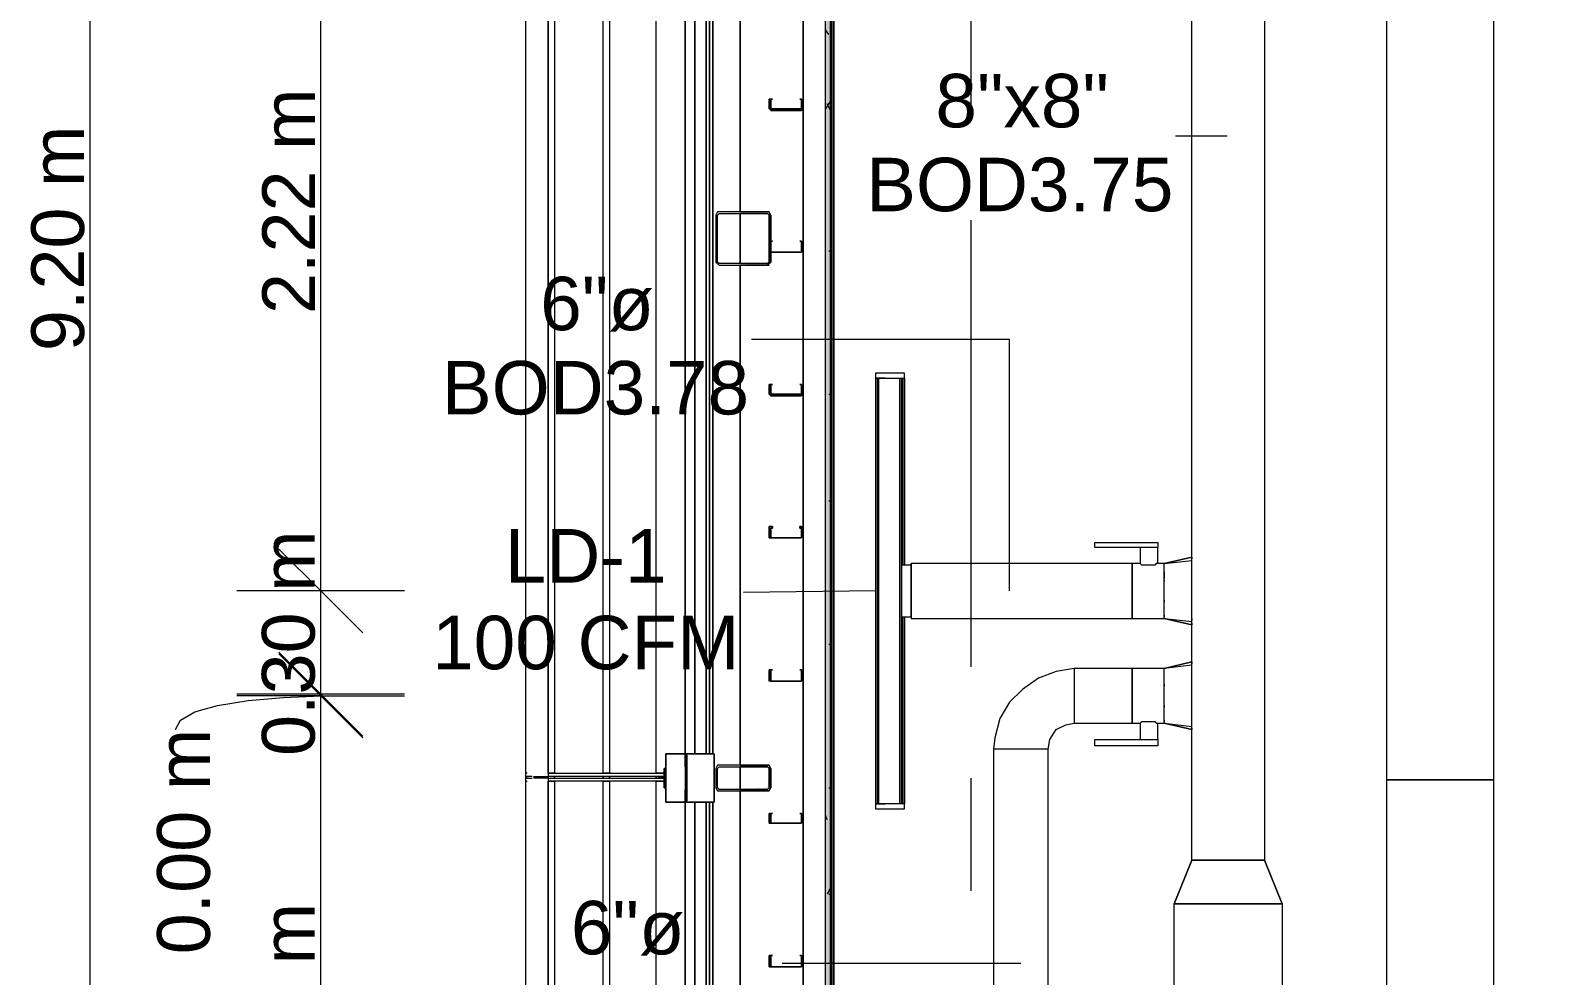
# Model space of a CAD drawing. Header units: metres. Extents: x -2 to 207, y -8 to 52.
# Drawn here: x 5.145 to 9.474, y 16.48 to 19.165 of the extents above; entities that cross this region are included whole.
import ezdxf

# ---------------------------------------------------------------- set-up
doc = ezdxf.new("R2010")
doc.units = ezdxf.units.M
doc.layers.add('HVAC - Ductos', color=5, linetype='Continuous', lineweight=0)
doc.layers.add('PDF_Text', color=7, linetype='Continuous', lineweight=0)
doc.layers.add('PDF_Geometry', color=7, linetype='Continuous', lineweight=0, true_color=0xaaaaaa)
doc.layers.add('PDF_Solid Fills', color=7, linetype='Continuous', lineweight=0, true_color=0xffffff)
doc.styles.add('PDF Helvetica', font='')
doc.styles.get('PDF Helvetica').set_extended_font_data('Helvetica')

msp = doc.modelspace()

# ---------------------------------------------------------------- hatches: boundary and pattern name
at = {"layer": 'PDF_Solid Fills', "lineweight": 0, "transparency": 33554559}
h = msp.add_hatch(color=256, dxfattribs=at)
h.paths.add_polyline_path([(7.4034, 34.4287), (7.4172, 34.4287), (7.4172, 46.7169), (7.4034, 46.7169)])
h.paths.add_polyline_path([(7.4034, 22.7362), (7.4172, 22.7362), (7.4172, 32.8984), (7.4034, 32.8984)])
h.paths.add_polyline_path([(7.4034, 21.2334), (7.4172, 21.2334), (7.4172, 22.7225), (7.4034, 22.7225)])
h.paths.add_polyline_path([(7.4172, 21.2151), (7.4034, 21.2151), (7.4034, 8.9224), (7.4172, 8.9224)])
h.paths.add_polyline_path([(7.4034, 32.9121), (7.4172, 32.9121), (7.4172, 34.4104), (7.4034, 34.4104)])
h = msp.add_hatch(color=256, dxfattribs=at)
h.paths.add_polyline_path([(7.101, 18.5028), (7.2385, 18.4982), (7.2385, 18.5028)])
h.paths.add_polyline_path([(7.0964, 18.5073), (7.101, 18.5028), (7.101, 18.5073)])
h.paths.add_polyline_path([(7.0964, 18.6402), (7.0918, 18.6402), (7.0918, 18.5073)])
h.paths.add_polyline_path([(7.0964, 18.6494), (7.2476, 18.6448), (7.2476, 18.6494)])
h.paths.add_polyline_path([(7.2431, 18.5073), (7.2385, 18.5073), (7.2431, 18.5028)])
h.paths.add_polyline_path([(7.2476, 18.6402), (7.2431, 18.6402), (7.2431, 18.5073), (7.2476, 18.6382)])
h = msp.add_hatch(color=256, dxfattribs=at)
h.paths.add_polyline_path([(7.0964, 17.0779), (7.2476, 17.0733), (7.2476, 17.0779)])
h.paths.add_polyline_path([(7.2476, 17.0687), (7.2431, 17.0687), (7.2385, 17.0137), (7.101, 17.0091), (7.101, 17.0137), (7.0964, 17.0137), (7.0964, 17.0046), (7.097, 17.0046), (7.2431, 17.0091), (7.2476, 17.0678)])
h.paths.add_polyline_path([(7.0964, 17.0687), (7.0918, 17.0687), (7.0918, 17.0137)])

# ---------------------------------------------------------------- linework, layer by layer
at = {"layer": 'HVAC - Ductos', "color": 252, "lineweight": 0, "true_color": 0x939598}
for points in [[(5.3142, 9.1378), (5.3142, 13.976), (5.3142, 23.1715), (5.3142, 32.3715), (5.3142, 41.567), (5.3142, 46.4007)], [(5.5569, 17.1787), (5.5707, 17.2061), (5.6119, 17.229), (5.6761, 17.2473), (5.7632, 17.2611), (5.864, 17.2703), (5.9693, 17.2748), (5.9693, 17.2794), (5.9693, 17.5727), (5.9693, 19.7856), (5.9693, 21.852), (5.9693, 23.1715), (5.9693, 26.2962), (5.9693, 28.7108), (5.9693, 32.3715), (5.9693, 38.3415), (5.9693, 41.567), (5.9693, 45.3515), (5.9693, 46.4007)], [(5.8502, 17.6918), (5.9693, 17.5727), (6.0884, 17.4536)], [(6.2075, 17.5727), (5.9693, 17.5727), (5.7311, 17.5727)], [(5.8502, 17.3986), (5.9693, 17.2794), (6.0884, 17.1603)], [(5.8502, 17.394), (5.9693, 17.2748), (6.0884, 17.1557)], [(6.2075, 17.2794), (5.9693, 17.2794), (5.7311, 17.2794)], [(5.9693, 9.1378), (5.9693, 10.0129), (5.9693, 11.7768), (5.9693, 14.0264), (5.9693, 15.4605), (5.9693, 17.2748), (5.7311, 17.2748)], [(5.9693, 17.2748), (6.2075, 17.2748)]]:
    msp.add_lwpolyline(points, dxfattribs=at)
at = {"layer": 'HVAC - Ductos', "lineweight": 0}
for points in [[(8.6496, 22.0948), (8.6496, 16.8075), (8.4434, 16.8075), (8.4434, 22.0948)], [(9.3002, 21.5175), (9.3002, 17.0366), (8.9978, 17.0366), (8.9978, 21.5175)], [(7.5454, 18.1912), (7.5454, 18.1775), (7.6279, 18.1775), (7.6279, 18.1912)], [(7.6142, 18.1775), (7.6142, 16.9678), (7.5546, 16.9678), (7.5546, 18.1775), (7.6142, 18.1775), (7.6187, 18.1775), (7.6187, 16.9678), (7.6142, 16.9678)], [(7.6187, 17.5727), (7.6187, 17.5543), (7.6187, 17.536), (7.6187, 17.5222), (7.6187, 17.5085), (7.6187, 17.4994), (7.6462, 17.4994), (7.6462, 17.5085), (7.6462, 17.5222), (7.6462, 17.536), (7.6462, 17.5543), (7.6462, 17.5727), (7.6462, 17.591), (7.6462, 17.6093), (7.6462, 17.6277), (7.6462, 17.6368), (7.6462, 17.6459), (7.6187, 17.6459), (7.6187, 17.6368), (7.6187, 17.6277), (7.6187, 17.6093), (7.6187, 17.591)], [(8.3655, 17.6277), (8.3655, 17.6093)], [(8.3655, 17.6047), (8.3655, 17.6001)], [(8.3655, 17.5452), (8.3655, 17.5406)], [(8.3655, 17.5039), (8.3655, 17.4994)], [(8.4434, 17.4764), (8.3655, 17.4948), (8.4434, 17.4764), (8.4434, 17.481)], [(8.109, 17.3528), (8.109, 17.3482), (8.109, 17.339), (8.109, 17.3298), (8.109, 17.3115), (8.109, 17.2932), (8.109, 17.2748), (8.109, 17.2565), (8.109, 17.2381), (8.109, 17.2199), (8.109, 17.2061), (8.109, 17.2015), (8.109, 17.197), (8.2739, 17.197), (8.2739, 17.2015), (8.2739, 17.2061), (8.2739, 17.2199), (8.2739, 17.2381), (8.2739, 17.2565), (8.2739, 17.2748), (8.2739, 17.2932), (8.2739, 17.3115), (8.2739, 17.3298), (8.2739, 17.339), (8.2739, 17.3482), (8.2739, 17.3528)], [(8.3655, 17.3069), (8.3655, 17.3024)], [(8.3655, 17.2473), (8.3655, 17.2427)], [(8.4434, 17.1787), (8.4434, 17.1832)], [(8.9978, 16.1248), (8.9978, 17.0366), (9.3002, 17.0366), (9.3002, 16.1248)], [(7.5454, 16.9541), (7.6279, 16.9541), (7.6279, 16.9678), (7.5454, 16.9678)], [(8.7, 16.6838), (8.6496, 16.8075)], [(8.3931, 14.8603), (8.3931, 16.6838), (8.7, 16.6838), (8.7, 14.8603)]]:
    msp.add_lwpolyline(points, close=True, dxfattribs=at)
for points in [[(8.5442, 18.8647), (8.3976, 18.8647)], [(7.9257, 17.5727), (7.9257, 18.2874), (7.1926, 18.2874)], [(7.5729, 18.1775), (7.5684, 18.1775), (7.5638, 18.1775), (7.5454, 18.1775), (7.55, 18.1775), (7.55, 16.9678), (7.5454, 16.9678), (7.5638, 16.9678), (7.5684, 16.9678), (7.5729, 16.9678)], [(7.5454, 18.1775), (7.5454, 16.9678)], [(7.5592, 18.1775), (7.5638, 18.1775), (7.5684, 18.1775)], [(7.5958, 18.1775), (7.605, 18.1775), (7.6233, 18.1775), (7.6279, 18.1775), (7.6279, 17.6459)], [(7.6004, 18.1775), (7.605, 18.1775), (7.6096, 18.1775)], [(7.6233, 17.6459), (7.6233, 18.1775)], [(8.3655, 17.6505), (8.3472, 17.6505), (8.3472, 17.6963), (8.1685, 17.6963), (8.1685, 17.7101), (8.3472, 17.7101), (8.3472, 17.6963)], [(8.3427, 17.6963), (8.3381, 17.6963), (8.3335, 17.6963), (8.3289, 17.6963), (8.3197, 17.6963), (8.3151, 17.6963), (8.306, 17.6963), (8.3014, 17.6963), (8.2968, 17.6963), (8.2968, 17.6505), (8.2739, 17.6505), (8.2739, 17.6459), (8.2739, 17.6368), (8.2739, 17.6277), (8.2739, 17.6093), (8.2739, 17.591), (8.2739, 17.5727), (8.2739, 17.5543), (8.2739, 17.536), (8.2739, 17.5176), (8.2739, 17.5085), (8.2739, 17.4994), (8.2739, 17.4948), (8.2739, 17.4994), (8.2739, 17.5085), (8.2739, 17.5176), (8.2739, 17.536), (8.2739, 17.5543), (8.2739, 17.5727), (8.2739, 17.591), (8.2739, 17.6093), (8.2739, 17.6277), (8.2739, 17.6368), (8.2739, 17.6459), (8.2739, 17.6505), (7.6462, 17.6505)], [(8.4434, 17.6689), (8.3655, 17.6505), (8.4434, 17.6689)], [(8.4434, 17.6093), (8.4434, 17.6139), (8.4434, 17.6185), (8.4434, 17.6277), (8.4434, 17.6459), (8.4434, 17.6551), (8.4434, 17.6643), (8.4434, 17.6689), (8.4434, 17.6643)], [(7.6462, 17.6459), (7.6462, 17.6505), (7.6462, 17.6459), (7.6462, 17.6368), (7.6462, 17.6277), (7.6462, 17.6093), (7.6462, 17.591), (7.6462, 17.5727), (7.6462, 17.5543), (7.6462, 17.536), (7.6462, 17.5176), (7.6462, 17.5085), (7.6462, 17.4994), (7.6462, 17.4948), (8.2739, 17.4948), (8.3655, 17.4948), (8.3655, 17.4994), (8.3655, 17.5039), (8.3655, 17.5085), (8.3655, 17.5176), (8.3655, 17.536), (8.3655, 17.5543), (8.3655, 17.5727), (8.3655, 17.591), (8.3655, 17.6093), (8.3655, 17.6277), (8.3655, 17.6368), (8.3655, 17.6414), (8.3655, 17.6459), (8.3655, 17.6505), (8.4434, 17.6597)], [(8.3472, 17.6505), (8.3427, 17.6505), (8.3381, 17.6459), (8.3335, 17.6459), (8.3243, 17.6459), (8.3151, 17.6459), (8.306, 17.6459), (8.3014, 17.6459), (8.2968, 17.6505)], [(8.4434, 17.591), (8.4434, 17.5956), (8.4434, 17.6047), (8.4434, 17.6139)], [(8.4434, 17.5589), (8.4434, 17.5635), (8.4434, 17.5864)], [(7.5454, 17.5727), (7.1697, 17.5681)], [(8.4434, 17.5268), (8.4434, 17.5314), (8.4434, 17.5406), (8.4434, 17.5497), (8.4434, 17.5543)], [(7.6279, 17.4994), (7.6279, 16.9678), (7.6233, 16.9678), (7.605, 16.9678), (7.5958, 16.9678)], [(7.6233, 16.9678), (7.6233, 17.4994)], [(8.3655, 17.4948), (8.4434, 17.4856), (8.4434, 17.4902), (8.4434, 17.4994), (8.4434, 17.5176), (8.4434, 17.5222)], [(8.4434, 17.4948), (8.4434, 17.4902)], [(8.4434, 17.3482), (8.4434, 17.3573), (8.4434, 17.3619), (8.3655, 17.3528), (8.4434, 17.371), (8.4434, 17.3665), (8.4434, 17.371), (8.3655, 17.3528)], [(8.109, 17.3528), (8.0586, 17.3436), (8.0081, 17.3252), (7.9624, 17.2932), (7.9257, 17.2565), (7.8982, 17.2107), (7.8845, 17.1557), (7.8799, 17.1237)], [(8.109, 17.3528), (8.109, 17.3482), (8.109, 17.339), (8.109, 17.3298), (8.109, 17.3115), (8.109, 17.2932), (8.109, 17.2748)], [(8.3655, 17.2061), (8.3655, 17.2199), (8.3655, 17.2381), (8.3655, 17.2565), (8.3655, 17.2748), (8.3655, 17.2932), (8.3655, 17.3115), (8.3655, 17.3298), (8.3655, 17.339), (8.3655, 17.3436), (8.3655, 17.3482), (8.3655, 17.3528), (8.2739, 17.3528), (8.2739, 17.3482), (8.2739, 17.339), (8.2739, 17.3298), (8.2739, 17.3115), (8.2739, 17.2932), (8.2739, 17.2748), (8.2739, 17.2565), (8.2739, 17.2381), (8.2739, 17.2199), (8.2739, 17.2061), (8.2739, 17.2015), (8.2739, 17.197), (8.2968, 17.197), (8.2968, 17.1511), (8.3014, 17.1511), (8.306, 17.1511), (8.3151, 17.1511), (8.3197, 17.1511), (8.3289, 17.1511), (8.3335, 17.1511), (8.3381, 17.1511), (8.3427, 17.1511)], [(8.4434, 17.2886), (8.4434, 17.2932), (8.4434, 17.3069), (8.4434, 17.3161), (8.4434, 17.3207), (8.4434, 17.3298), (8.4434, 17.3436)], [(8.109, 17.2748), (8.109, 17.2565), (8.109, 17.2381), (8.109, 17.2199), (8.109, 17.2061), (8.109, 17.2015), (8.109, 17.197)], [(8.4434, 17.2611), (8.4434, 17.284)], [(8.3655, 17.197), (8.4434, 17.1878), (8.4434, 17.2015), (8.4434, 17.2199), (8.4434, 17.2245), (8.4434, 17.229), (8.4434, 17.2427), (8.4434, 17.2519), (8.4434, 17.2565)], [(8.0356, 17.1237), (8.0402, 17.1511), (8.0586, 17.1787), (8.086, 17.1924), (8.109, 17.197)], [(8.3472, 17.1511), (8.3472, 17.1328), (8.1685, 17.1328), (8.1685, 17.1511), (8.3472, 17.1511), (8.3472, 17.197), (8.3655, 17.197), (8.3655, 17.2015), (8.3655, 17.2061), (8.3655, 17.2015)], [(8.2968, 17.197), (8.3014, 17.2015), (8.306, 17.2015), (8.3151, 17.2015), (8.3243, 17.2015), (8.3335, 17.2015), (8.3381, 17.2015), (8.3427, 17.197), (8.3472, 17.197)], [(8.4434, 17.1787), (8.3655, 17.197), (8.4434, 17.1787)], [(8.0356, 15.6117), (8.0356, 17.1237), (8.0311, 17.1237), (8.0219, 17.1237), (8.0127, 17.1237), (7.9944, 17.1237), (7.9761, 17.1237), (7.9578, 17.1237), (7.9395, 17.1237), (7.9211, 17.1237), (7.9028, 17.1237), (7.8936, 17.1237), (7.8845, 17.1237), (7.8799, 17.1237), (7.8799, 15.6117)], [(7.9578, 17.1237), (7.9395, 17.1237), (7.9211, 17.1237), (7.9028, 17.1237), (7.8936, 17.1237), (7.8845, 17.1237), (7.8799, 17.1237)], [(8.0356, 17.1237), (8.0311, 17.1237), (8.0219, 17.1237), (8.0127, 17.1237), (7.9944, 17.1237), (7.9761, 17.1237), (7.9578, 17.1237)], [(7.5684, 16.9678), (7.5638, 16.9678), (7.5592, 16.9678)], [(7.6096, 16.9678), (7.605, 16.9678), (7.6004, 16.9678)], [(8.4434, 16.8075), (8.3931, 16.6838), (8.4434, 16.8075)], [(8.4434, 16.8075), (8.6496, 16.8075)], [(8.7, 16.6838), (8.3931, 16.6838)], [(7.9578, 16.5143), (7.2797, 16.5143)]]:
    msp.add_lwpolyline(points, dxfattribs=at)
at = {"layer": 'PDF_Geometry', "lineweight": 0}
for points in [[(8.1777, 34.4104), (8.4709, 34.4104), (8.4709, 34.4287), (7.4172, 34.4287), (7.4172, 46.7169), (7.3393, 46.7169), (7.3393, 8.9224)], [(9.4102, 8.8766), (9.0069, 8.8766), (8.5992, 8.8766), (8.196, 8.8766), (7.4034, 8.8766), (7.4034, 8.8903), (7.4034, 8.9087), (7.4034, 8.9224), (7.4034, 21.2151), (7.4034, 21.2197), (7.4034, 21.2334), (7.4034, 22.7225), (7.4034, 22.7362), (7.4034, 32.8984), (7.4034, 32.9121), (7.4034, 34.4104), (7.4034, 34.4287), (7.4034, 46.7169)], [(7.4172, 8.9224), (7.4172, 21.2151), (8.448, 21.2151), (8.448, 21.2334), (7.4172, 21.2334), (7.4172, 22.7225), (14.4684, 22.7225), (14.4684, 22.7362), (7.4172, 22.7362), (7.4172, 32.8984), (9.0115, 32.8984), (9.0115, 32.9121), (7.4172, 32.9121), (7.4172, 34.4104), (7.7424, 34.4104)], [(7.3393, 14.4617), (7.3393, 23.0707)], [(7.4172, 14.4617), (7.4172, 21.2151), (7.4034, 21.2151), (7.4034, 21.2197), (7.4034, 21.2334), (7.4172, 21.2334), (7.4172, 22.7225), (7.4172, 21.2334), (7.4172, 22.7225), (7.4172, 21.2334), (7.4172, 22.7225), (7.4034, 22.7225), (7.4034, 22.7362), (7.4172, 22.7362), (7.4172, 23.0707), (7.4172, 22.7362), (7.4172, 23.0707)], [(7.4034, 8.9224), (7.4172, 8.9224), (7.4172, 21.2151)], [(7.4172, 14.0768), (7.4172, 21.2151)], [(7.4217, 14.0768), (7.4217, 21.2151)], [(6.5695, 20.1109), (6.5604, 20.1109), (6.5558, 20.1109), (6.5512, 20.1109), (6.5512, 17.0412), (6.5558, 17.0412), (6.5604, 17.0412), (6.5695, 17.0412)], [(6.6153, 20.1109), (6.6153, 20.1063), (6.6153, 20.1109), (6.6153, 20.1063), (6.6153, 20.1109), (6.6153, 17.0412), (6.9452, 17.0412), (6.9452, 17.0458), (6.9269, 17.0458), (6.9452, 17.0458)], [(6.6336, 20.0972), (6.6153, 20.0972), (6.6153, 17.0549), (6.6153, 20.0972), (6.6336, 20.0972), (6.6336, 17.0549), (6.6153, 17.0549), (6.6153, 20.0972), (6.6153, 17.0549), (6.6336, 17.0549)], [(6.6153, 20.0972), (6.6153, 17.0549), (6.9452, 17.0549), (6.9452, 17.0687), (6.9452, 17.0595), (6.9452, 17.0687), (6.9498, 17.0687), (6.9452, 17.0687), (6.9452, 17.0549), (6.9223, 17.0549), (6.9223, 20.0972)], [(7.8157, 19.2587), (7.8157, 18.9426)], [(7.2476, 18.5669), (7.2476, 18.6402), (7.2431, 18.6494), (7.2385, 18.6494), (7.101, 18.6494), (7.0964, 18.6494), (7.0918, 18.6402), (7.0918, 18.5073), (7.0964, 18.5028), (7.101, 18.4982), (7.2385, 18.4982), (7.2431, 18.5028), (7.2476, 18.5073), (7.2476, 18.5348)], [(7.2431, 18.6494), (7.2385, 18.6494), (7.1606, 18.6494)], [(7.1606, 18.5028), (7.2385, 18.5028), (7.2431, 18.5073), (7.2431, 18.6402), (7.2385, 18.6448), (7.1606, 18.6448)], [(7.2431, 18.6448), (7.2476, 18.6402), (7.2476, 18.5669), (7.2476, 18.5348), (7.2476, 18.5073), (7.2431, 18.5028)], [(7.8157, 18.6264), (7.8157, 17.3573)], [(7.0048, 18.6127), (7.0048, 18.5348)], [(7.1606, 18.4982), (7.2385, 18.4982), (7.2431, 18.4982)], [(6.9498, 17.1099), (6.9498, 17.0687)], [(6.9498, 17.1099), (6.9498, 17.0687)], [(6.9498, 17.1099), (6.9498, 17.0687)], [(6.9498, 17.1099), (6.9498, 17.0687)], [(6.9223, 17.0549), (6.9452, 17.0549), (6.9452, 17.0687), (6.9452, 17.0595), (6.9452, 17.0687), (6.9452, 17.0137), (6.9452, 17.0229), (6.9452, 17.0137), (6.9498, 17.0137), (6.9452, 17.0137), (6.9452, 17.032), (6.9452, 17.0137), (6.9452, 17.0229), (6.9452, 17.0137), (6.9452, 17.032), (6.9452, 17.0275), (6.9452, 17.032), (6.6153, 17.032), (6.6153, 14.622), (6.6153, 17.032), (6.6336, 17.032)], [(6.9498, 17.0687), (6.9452, 17.0687)], [(6.9498, 17.0687), (6.9452, 17.0687)], [(6.9452, 17.0137), (6.9452, 17.0687)], [(6.9452, 17.0595), (6.9452, 17.0687)], [(6.9498, 17.0687), (6.9452, 17.0687)], [(6.9498, 17.0687), (6.9452, 17.0687)], [(6.9452, 17.0549), (6.9452, 17.0687)], [(6.9452, 17.0595), (6.9452, 17.0687)], [(6.9498, 17.0687), (6.9498, 17.0733)], [(6.9498, 17.0687), (6.9498, 17.0733)], [(6.9498, 17.0687), (6.9498, 17.0733)], [(6.9498, 17.0687), (6.9498, 17.0733)], [(7.1606, 17.0779), (7.2385, 17.0779), (7.2431, 17.0779)], [(7.1606, 17.0091), (7.2385, 17.0091), (7.2431, 17.0137), (7.2431, 17.0687), (7.2385, 17.0733), (7.1606, 17.0733)], [(7.2431, 17.0733), (7.2476, 17.0687), (7.2476, 17.0137), (7.2431, 17.0091)], [(6.5558, 17.0549), (6.5512, 17.0549), (6.5512, 17.0458), (6.5558, 17.0458)], [(6.5695, 17.0458), (6.5604, 17.0458), (6.5558, 17.0458), (6.5512, 17.0458), (6.5512, 14.622), (6.5558, 14.622), (6.5604, 14.622), (6.5695, 14.622)], [(6.5558, 17.0412), (6.5512, 17.0412), (6.5512, 17.032), (6.5558, 17.032)], [(6.5741, 17.0458), (6.5833, 17.0458), (6.6016, 17.0458), (6.6153, 17.0458), (6.6153, 17.0412), (6.6016, 17.0412), (6.5833, 17.0412), (6.5741, 17.0412)], [(6.5741, 14.622), (6.5833, 14.622), (6.6016, 14.622), (6.6153, 14.622), (6.6153, 17.032), (6.6153, 14.622), (6.6153, 17.032), (6.6336, 17.032), (6.6336, 14.622)], [(6.9452, 17.0412), (6.9452, 17.0458), (6.9452, 17.0412), (6.9269, 17.0412), (6.9452, 17.0412), (6.9452, 17.0458), (6.6153, 17.0458), (6.6153, 17.0412), (6.6153, 17.0458), (6.6153, 14.622)], [(6.6153, 17.0412), (6.6153, 17.0458), (6.6153, 17.0412)], [(6.6153, 17.0458), (6.6153, 17.0412)], [(6.6153, 17.0412), (6.6153, 17.0458), (6.6153, 17.0412)], [(6.7711, 17.0549), (6.7895, 17.0549)], [(6.7711, 14.622), (6.7711, 17.032), (6.7895, 17.032), (6.7895, 14.622)], [(6.7895, 17.032), (6.7711, 17.032)], [(6.9223, 14.622), (6.9223, 17.032), (6.9452, 17.032), (6.9452, 17.0275), (6.9452, 17.032)], [(6.9452, 17.032), (6.9223, 17.032)], [(6.9452, 17.0137), (6.9452, 17.032)], [(6.9452, 17.0137), (6.9452, 17.0229)], [(6.9452, 17.0137), (6.9452, 17.0229)], [(6.9452, 17.0137), (6.9498, 17.0137)], [(6.9452, 17.0137), (6.9498, 17.0137)], [(6.9452, 17.0137), (6.9498, 17.0137)], [(6.9452, 17.0137), (6.9498, 17.0137)], [(6.9452, 17.0137), (6.9498, 17.0137)], [(6.9452, 17.0137), (6.9498, 17.0137)], [(7.8157, 17.0412), (7.8157, 16.7205)], [(7.0048, 17.0091), (7.0048, 16.9724)], [(7.0048, 17.0091), (7.0048, 16.9724)], [(7.0048, 15.5109), (7.0048, 16.9724), (7.0048, 15.5063)], [(7.0322, 15.5109), (7.0322, 16.9724), (7.0322, 15.5063)], [(7.2431, 17.0045), (7.2385, 17.0045), (7.1606, 17.0045)]]:
    msp.add_lwpolyline(points, dxfattribs=at)
for points in [[(7.4172, 14.0768), (7.4172, 21.2151)], [(7.4263, 21.2151), (7.4263, 14.0768)], [(6.7895, 17.0549), (6.7711, 17.0549), (6.7711, 20.0972), (6.7895, 20.0972)], [(7.1606, 18.6494), (7.1606, 20.0697)], [(7.0048, 18.576), (7.0048, 20.0376), (7.0048, 18.576), (7.0048, 17.1099)], [(7.0322, 20.0376), (7.0322, 18.576)], [(7.0644, 20.0376), (7.0644, 18.576)], [(7.0735, 20.0376), (7.0735, 18.576)], [(7.0826, 20.0376), (7.0826, 18.576)], [(7.2431, 18.9701), (7.2431, 18.9426), (7.2476, 18.9426), (7.2476, 18.938), (7.3347, 18.938), (7.3347, 18.9426), (7.3347, 18.9701), (7.3301, 18.9701), (7.3347, 18.9701), (7.3347, 18.9426), (7.2476, 18.9426), (7.2476, 18.9701), (7.2522, 18.9701)], [(7.2522, 18.9701), (7.2476, 18.9701), (7.2476, 18.9426), (7.3347, 18.9426), (7.3347, 18.9701), (7.3301, 18.9701), (7.3347, 18.9701), (7.3347, 18.9426), (7.3347, 18.938), (7.2476, 18.938), (7.2476, 18.9426), (7.2431, 18.9426), (7.2431, 18.9701)], [(7.2385, 18.6448), (7.2431, 18.6402), (7.2431, 18.5073), (7.2385, 18.5028), (7.101, 18.5028), (7.0964, 18.5073), (7.0964, 18.6402), (7.101, 18.6448)], [(7.1606, 18.576), (7.1606, 18.6448), (7.1606, 18.576), (7.1606, 18.5028)], [(7.0322, 18.576), (7.0322, 17.1099)], [(7.0644, 18.576), (7.0644, 17.1099)], [(7.0735, 18.576), (7.0735, 17.1099)], [(7.0826, 18.576), (7.0826, 17.1099)], [(7.2431, 18.5669), (7.2431, 18.5348), (7.2476, 18.5348), (7.3347, 18.5348), (7.3347, 18.5669), (7.3301, 18.5669), (7.3347, 18.5669), (7.3347, 18.5348), (7.2476, 18.5348), (7.2476, 18.5669), (7.2522, 18.5669)], [(7.3347, 18.5348), (7.3347, 18.5669), (7.3301, 18.5669), (7.3347, 18.5669), (7.3347, 18.5348), (7.2476, 18.5348)], [(7.2522, 18.5669), (7.2476, 18.5669)], [(7.1606, 17.0779), (7.1606, 18.4982)], [(7.2431, 18.1591), (7.2431, 18.1316), (7.2476, 18.1271), (7.3347, 18.1271), (7.3347, 18.1316), (7.3347, 18.1591), (7.3301, 18.1591), (7.3347, 18.1591), (7.3347, 18.1316), (7.2476, 18.1316), (7.2476, 18.1591), (7.2522, 18.1591)], [(7.2522, 18.1591), (7.2476, 18.1591), (7.2476, 18.1316), (7.3347, 18.1316), (7.3347, 18.1591), (7.3301, 18.1591), (7.3347, 18.1591), (7.3347, 18.1316), (7.3347, 18.1271), (7.2476, 18.1271), (7.2431, 18.1316), (7.2431, 18.1591)], [(7.2431, 17.7559), (7.2431, 17.7239), (7.2476, 17.7239), (7.3347, 17.7239), (7.3347, 17.7559), (7.3301, 17.7559), (7.3301, 17.7513), (7.3347, 17.7513), (7.3347, 17.7239), (7.2476, 17.7239), (7.2476, 17.7513), (7.2522, 17.7513), (7.2522, 17.7559)], [(7.2522, 17.7559), (7.2522, 17.7513), (7.2476, 17.7513), (7.2476, 17.7239), (7.3347, 17.7239), (7.3347, 17.7513), (7.3301, 17.7513), (7.3301, 17.7559), (7.3347, 17.7559), (7.3347, 17.7239), (7.2476, 17.7239), (7.2431, 17.7239), (7.2431, 17.7559)], [(7.2431, 17.3482), (7.2431, 17.3207), (7.2476, 17.3161), (7.3347, 17.3161), (7.3347, 17.3207), (7.3347, 17.3482), (7.3301, 17.3482), (7.3347, 17.3482), (7.3347, 17.3207), (7.3347, 17.3161), (7.2476, 17.3161), (7.2476, 17.3207), (7.2476, 17.3482), (7.2522, 17.3482)], [(7.2522, 17.3482), (7.2476, 17.3482), (7.2476, 17.3207), (7.2476, 17.3161), (7.3347, 17.3161), (7.3347, 17.3207), (7.3347, 17.3482), (7.3301, 17.3482), (7.3347, 17.3482), (7.3347, 17.3207), (7.3347, 17.3161), (7.2476, 17.3161), (7.2431, 17.3161), (7.2431, 17.3207), (7.2431, 17.3482)], [(7.0048, 16.9724), (7.0094, 16.9724), (7.014, 16.9724), (7.0826, 16.9724), (7.0872, 16.9724), (7.0872, 17.1099), (7.0826, 17.1099), (7.014, 17.1099), (7.0094, 17.1099), (7.0048, 17.1099), (7.0048, 16.9724), (7.0002, 16.9724), (6.9544, 16.9724), (6.9498, 16.9724), (6.9498, 17.1099), (6.9544, 17.1099), (7.0002, 17.1099), (7.0048, 17.1099)], [(7.0872, 17.1099), (7.0826, 17.1099), (7.014, 17.1099), (7.0094, 17.1099), (7.0048, 17.1099), (7.0002, 17.1099), (6.9544, 17.1099), (6.9498, 17.1099), (6.9498, 16.9724), (6.9544, 16.9724), (7.0002, 16.9724), (7.0048, 16.9724), (7.0094, 16.9724), (7.014, 16.9724), (7.0826, 16.9724), (7.0872, 16.9724)], [(7.0002, 17.1099), (6.9544, 17.1099)], [(7.0002, 17.1099), (6.9544, 17.1099)], [(7.0048, 17.0733), (7.0048, 17.1099)], [(7.0048, 17.0733), (7.0048, 17.1099)], [(7.0094, 17.1099), (7.0094, 16.9724)], [(7.0094, 17.1099), (7.0094, 17.0733)], [(7.0826, 17.1099), (7.014, 17.1099)], [(7.0872, 17.1099), (7.0872, 16.9724)], [(6.9498, 17.0733), (6.9498, 17.0687), (6.9452, 17.0687), (6.9498, 17.0687)], [(6.9452, 17.0687), (6.9498, 17.0687)], [(6.9452, 17.0687), (6.9498, 17.0687)], [(7.0872, 17.0091), (7.0872, 17.0137), (7.0872, 17.0687), (7.0872, 17.0733), (7.0872, 17.0687), (7.0872, 17.0137)], [(7.0872, 17.0091), (7.0872, 17.0137), (7.0872, 17.0687), (7.0872, 17.0733), (7.0872, 17.0687), (7.0872, 17.0137)], [(7.101, 17.0779), (7.0964, 17.0779), (7.0918, 17.0687), (7.0918, 17.0137), (7.0964, 17.0045), (7.101, 17.0045), (7.2385, 17.0045), (7.2431, 17.0045), (7.2476, 17.0137), (7.2476, 17.0687), (7.2431, 17.0779), (7.2385, 17.0779)], [(7.0964, 17.0137), (7.0964, 17.0687), (7.101, 17.0733), (7.2385, 17.0733), (7.2431, 17.0687), (7.2431, 17.0137), (7.2385, 17.0091), (7.101, 17.0091)], [(7.1606, 17.0412), (7.1606, 17.0733), (7.1606, 17.0412), (7.1606, 17.0091)], [(6.6153, 17.0458), (6.6153, 17.0412)], [(6.6336, 17.0412), (6.6336, 17.0458)], [(6.7711, 17.0458), (6.7711, 17.0412)], [(6.7895, 17.0412), (6.7895, 17.0458)], [(6.9223, 17.0458), (6.9223, 17.0412)], [(6.9452, 17.032), (6.9452, 17.0275)], [(6.9498, 17.0137), (6.9498, 17.0091), (6.9498, 17.0137), (6.9452, 17.0137)], [(6.9498, 17.0137), (6.9452, 17.0137)], [(6.9498, 17.0137), (6.9498, 17.0091), (6.9498, 17.0137), (6.9498, 16.9724)], [(6.9498, 17.0137), (6.9498, 17.0091), (6.9498, 17.0137), (6.9498, 16.9724)], [(6.9544, 16.9724), (7.0002, 16.9724)], [(6.9544, 16.9724), (7.0002, 16.9724)], [(7.0048, 16.9724), (7.0048, 17.0091)], [(7.0094, 17.0091), (7.0094, 16.9724)], [(7.014, 16.9724), (7.0826, 16.9724)], [(7.0644, 16.9724), (7.0644, 15.5063)], [(7.0735, 16.9724), (7.0735, 15.5063)], [(7.0826, 16.9724), (7.0826, 15.5063)], [(7.1606, 15.5476), (7.1606, 17.0045)], [(7.2431, 16.9404), (7.2431, 16.9129), (7.2476, 16.9129), (7.3347, 16.9129), (7.3347, 16.9404), (7.3301, 16.9404), (7.3347, 16.9404), (7.3347, 16.9129), (7.2476, 16.9129), (7.2476, 16.9404), (7.2522, 16.9404)], [(7.2522, 16.9404), (7.2476, 16.9404), (7.2476, 16.9129), (7.3347, 16.9129), (7.3347, 16.9404), (7.3301, 16.9404), (7.3347, 16.9404), (7.3347, 16.9129), (7.2476, 16.9129), (7.2431, 16.9129), (7.2431, 16.9404)], [(7.2431, 16.5372), (7.2431, 16.5051), (7.2476, 16.5051), (7.3347, 16.5051), (7.3347, 16.5372), (7.3301, 16.5372), (7.3347, 16.5372), (7.3347, 16.5051), (7.2476, 16.5051), (7.2476, 16.5372), (7.2522, 16.5372)], [(7.2522, 16.5372), (7.2476, 16.5372), (7.2476, 16.5051), (7.3347, 16.5051), (7.3347, 16.5372), (7.3301, 16.5372), (7.3347, 16.5372), (7.3347, 16.5051), (7.2476, 16.5051), (7.2431, 16.5051), (7.2431, 16.5372)]]:
    msp.add_lwpolyline(points, close=True, dxfattribs=at)
at = {"layer": 'PDF_Geometry', "color": 7, "lineweight": 0, "true_color": 0xffffff}
for points in [[(7.4126, 19.1534), (7.4034, 19.1671)], [(7.4172, 18.9655), (7.4034, 18.9426)], [(7.4172, 18.938), (7.408, 18.9563)], [(7.4126, 18.9472), (7.4172, 18.9472)], [(7.4126, 18.5394), (7.4172, 18.5394)], [(7.4126, 18.1316), (7.4172, 18.1316)], [(7.4126, 17.8292), (7.4172, 17.8292)], [(7.4126, 17.4214), (7.4172, 17.4214)], [(7.4126, 17.0137), (7.4172, 17.0137)], [(7.408, 16.9221), (7.4034, 16.9358)], [(7.4172, 16.7296), (7.408, 16.7113)], [(7.4126, 16.7113), (7.4172, 16.7113)]]:
    msp.add_lwpolyline(points, dxfattribs=at)
at = {"layer": 'PDF_Geometry', "color": 254, "lineweight": 0, "true_color": 0xd2d2d2}
for points in [[(7.2431, 18.9472), (7.2476, 18.9472)], [(7.2431, 16.9358), (7.2476, 16.9358)], [(7.2476, 16.9404), (7.2522, 16.9404)], [(7.3347, 16.5235), (7.3347, 16.5281)]]:
    msp.add_lwpolyline(points, dxfattribs=at)

# ---------------------------------------------------------------- texts
at = {"layer": 'PDF_Text', "lineweight": 0, "char_height": 0.1519, "attachment_point": 4, "style": 'PDF Helvetica'}
for s, insert in [('8"x8"', (7.7154, 18.9647)), ('BOD3.75', (7.5184, 18.7264)), ('6"ø', (6.5928, 18.3874)), ('BOD3.78', (6.3133, 18.1491)), ('LD-1', (6.492, 17.6726)), ('100 CFM', (6.2858, 17.4252)), ('6"ø', (6.6799, 16.6142))]:
    msp.add_mtext(s, dxfattribs=dict(at, insert=insert))
at = {"layer": 'PDF_Text', "color": 252, "lineweight": 0, "true_color": 0x939598, "char_height": 0.15002, "attachment_point": 4, "rotation": 90, "style": 'PDF Helvetica'}
for s, insert in [('2.22 m', (5.8783, 18.3595)), ('9.20 m', (5.2231, 18.2541)), ('0.30 m', (5.8783, 17.104)), ('0.00 m', (5.5805, 16.5405)), ('1.81 m', (5.8783, 16.0457))]:
    msp.add_mtext(s, dxfattribs=dict(at, insert=insert))

doc.saveas('drawing.dxf')
